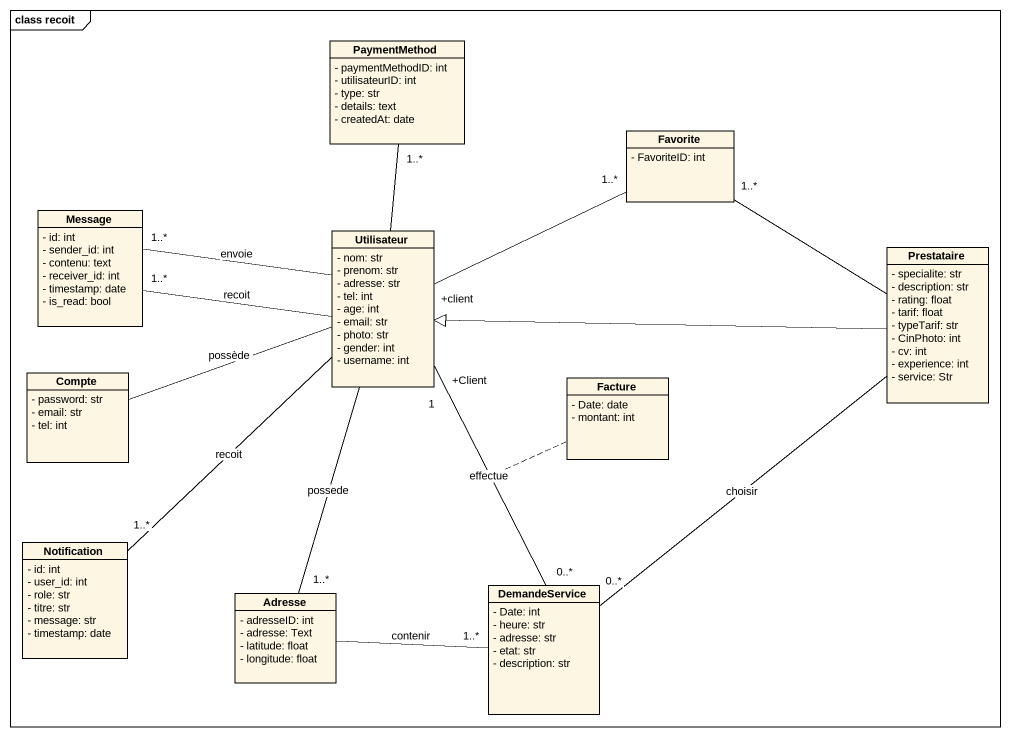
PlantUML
@startuml
mainframe class recoit
hide circle
hide empty members
skinparam classAttributeIconSize 0
class PaymentMethod {
  - paymentMethodID: int
  - utilisateurID: int
  - type: str
  - details: text
  - createdAt: date
}
class Favorite {
  - FavoriteID: int
}
class Message {
  - id: int
  - sender_id: int
  - contenu: text
  - receiver_id: int
  - timestamp: date
  - is_read: bool
}
class Utilisateur {
  - nom: str
  - prenom: str
  - adresse: str
  - tel: int
  - age: int
  - email: str
  - photo: str
  - gender: int
  - username: int
}
class Prestataire {
  - specialite: str
  - description: str
  - rating: float
  - tarif: float
  - typeTarif: str
  - CinPhoto: int
  - cv: int
  - experience: int
  - service: Str
}
class Compte {
  - password: str
  - email: str
  - tel: int
}
class Facture {
  - Date: date
  - montant: int
}
class Notification {
  - id: int
  - user_id: int
  - role: str
  - titre: str
  - message: str
  - timestamp: date
}
class Adresse {
  - adresseID: int
  - adresse: Text
  - latitude: float
  - longitude: float
}
class DemandeService {
  - Date: int
  - heure: str
  - adresse: str
  - etat: str
  - description: str
}
PaymentMethod "1..*" -- Utilisateur
Favorite "1..*" -left- "+client" Utilisateur
Favorite "1..*" -- Prestataire
Message "1..*" -right- Utilisateur : recoit
Message "1..*" -right- Utilisateur : envoie
Utilisateur -left- Compte : possède
Utilisateur "+Client\n1" -- "0..*" DemandeService : effectue
(Utilisateur, DemandeService) .. Facture
Prestataire -left-|> Utilisateur
Notification "1..*" -up- Utilisateur : recoit
Adresse "1..*" -up- Utilisateur : possede
Adresse -right- "1..*" DemandeService : contenir
DemandeService "0..*" -up- Prestataire : choisir
@enduml
